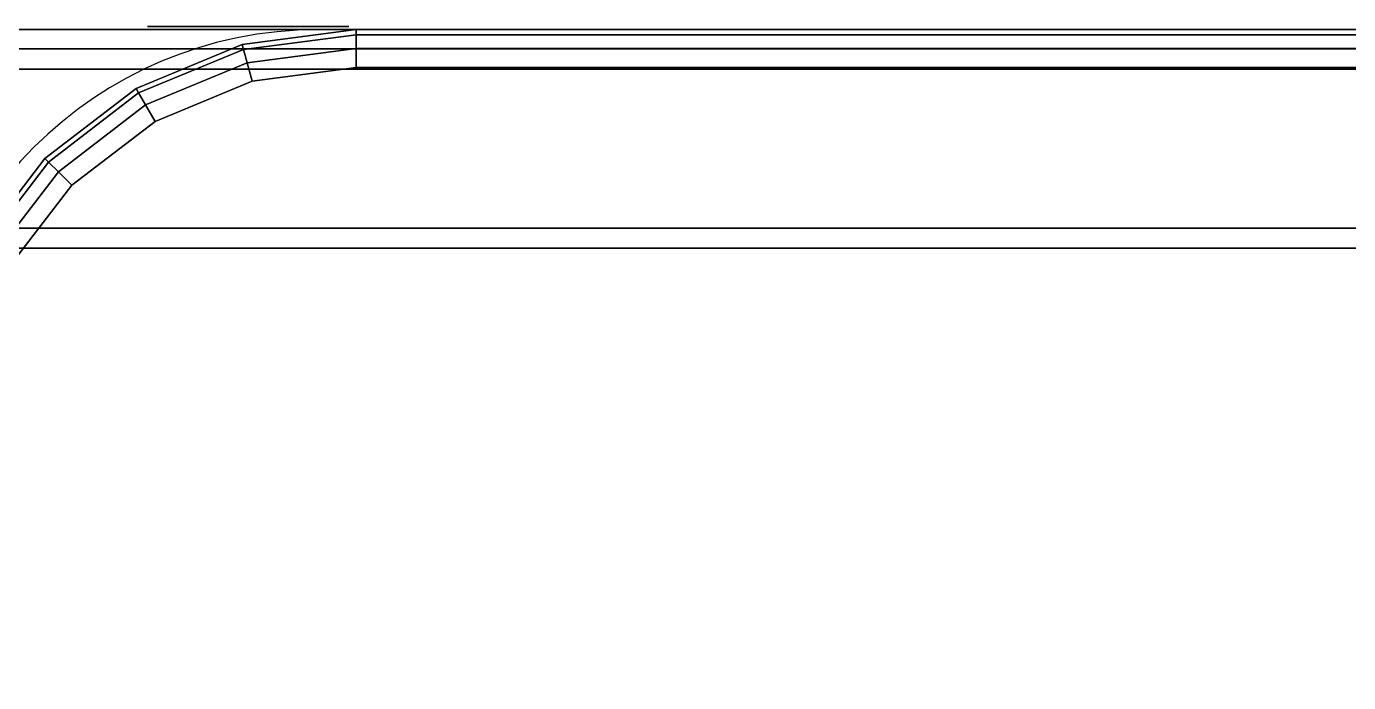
# Model space of a CAD drawing. Extents: x -170 to 1783, y -20 to 1205.
# Drawn here: x 480.585 to 484.696, y 308.605 to 310.646 of the extents above; entities that cross this region are included whole.
import ezdxf

# ---------------------------------------------------------------- set-up
doc = ezdxf.new("R2010")
doc.units = 0
doc.header["$LTSCALE"] = 96
doc.header["$MEASUREMENT"] = 0
for name, color, linetype in [('A-FURN-3-WKSF-TOP', 7, 'Continuous'), ('A-FURN-3-WKSF-TRIM', 7, 'Continuous'), ('A-FURN-P-WKSF', 7, 'Continuous'), ('AFUPD-3-CSPT_3D', 7, 'Continuous'), ('AFUPD-3-RVBK_3D', 7, 'Continuous'), ('AFUPD-P', 7, 'Continuous'), ('MAIN_STORAGE', 7, 'Continuous'), ('MAIN_WKSURF', 7, 'Continuous')]:
    doc.layers.add(name, color=color, linetype=linetype)

# ---------------------------------------------------------------- blocks, each defined once
blk = doc.blocks.new('EC-WS-424-T')
at = {"layer": 'A-FURN-3-WKSF-TOP', "color": 60, "linetype": 'Continuous'}
for points, invisible_edges in [([(46.632, -0.118, 29), (46.632, -23.882, 29), (1.368, -23.882, 29), (1.368, -0.118, 29)], 5), ([(1.368, -0.118, 27.75), (1.368, -23.882, 27.75), (46.632, -23.882, 27.75), (46.632, -0.118, 27.75)], 5), ([(46.632, -23.882, 29), (46.632, -0.118, 29), (46.9555, -0.1606, 29), (46.9555, -23.8394, 29)], 5), ([(46.632, -23.882, 27.75), (46.9555, -23.8394, 27.75), (46.9555, -0.1606, 27.75), (46.632, -0.118, 27.75)], 10), ([(46.9555, -23.8394, 29), (46.9555, -0.1606, 29), (47.257, -0.2855, 29), (47.257, -23.7145, 29)], 5), ([(46.9555, -23.8394, 27.75), (47.257, -23.7145, 27.75), (47.257, -0.2855, 27.75), (46.9555, -0.1606, 27.75)], 10), ([(47.257, -23.7145, 29), (47.257, -0.2855, 29), (47.5159, -0.4841, 29), (47.5159, -23.5159, 29)], 5), ([(47.257, -23.7145, 27.75), (47.5159, -23.5159, 27.75), (47.5159, -0.4841, 27.75), (47.257, -0.2855, 27.75)], 10), ([(47.5159, -23.5159, 29), (47.5159, -0.4841, 29), (47.7145, -0.743, 29), (47.7145, -23.257, 29)], 5), ([(47.5159, -23.5159, 27.75), (47.7145, -23.257, 27.75), (47.7145, -0.743, 27.75), (47.5159, -0.4841, 27.75)], 10)]:
    blk.add_3dface(points, dxfattribs=dict(at, invisible_edges=invisible_edges))
at = {"layer": 'A-FURN-3-WKSF-TRIM', "color": 40, "linetype": 'Continuous'}
for points in [[(47.7145, -23.257, 29), (47.7656, -23.2865, 28.9842), (47.5576, -23.5576, 28.9842), (47.5159, -23.5159, 29)], [(47.7656, -23.2865, 27.7658), (47.7145, -23.257, 27.75), (47.5159, -23.5159, 27.75), (47.5576, -23.5576, 27.7658)], [(47.7656, -23.2865, 28.9842), (47.803, -23.3081, 28.941), (47.5881, -23.5881, 28.941), (47.5576, -23.5576, 28.9842)], [(47.803, -23.3081, 27.809), (47.7656, -23.2865, 27.7658), (47.5576, -23.5576, 27.7658), (47.5881, -23.5881, 27.809)], [(47.803, -23.3081, 28.941), (47.8167, -23.316, 28.882), (47.5993, -23.5993, 28.882), (47.5881, -23.5881, 28.941)], [(47.8167, -23.316, 27.868), (47.803, -23.3081, 27.809), (47.5881, -23.5881, 27.809), (47.5993, -23.5993, 27.868)], [(47.8167, -23.316, 28.882), (47.8167, -23.316, 27.868), (47.5993, -23.5993, 27.868), (47.5993, -23.5993, 28.882)], [(47.5159, -23.5159, 29), (47.5576, -23.5576, 28.9842), (47.2865, -23.7656, 28.9842), (47.257, -23.7145, 29)], [(47.5576, -23.5576, 27.7658), (47.5159, -23.5159, 27.75), (47.257, -23.7145, 27.75), (47.2865, -23.7656, 27.7658)], [(47.5576, -23.5576, 28.9842), (47.5881, -23.5881, 28.941), (47.3081, -23.803, 28.941), (47.2865, -23.7656, 28.9842)], [(47.5881, -23.5881, 27.809), (47.5576, -23.5576, 27.7658), (47.2865, -23.7656, 27.7658), (47.3081, -23.803, 27.809)], [(47.5881, -23.5881, 28.941), (47.5993, -23.5993, 28.882), (47.316, -23.8167, 28.882), (47.3081, -23.803, 28.941)], [(47.5993, -23.5993, 27.868), (47.5881, -23.5881, 27.809), (47.3081, -23.803, 27.809), (47.316, -23.8167, 27.868)], [(47.5993, -23.5993, 28.882), (47.5993, -23.5993, 27.868), (47.316, -23.8167, 27.868), (47.316, -23.8167, 28.882)], [(47.257, -23.7145, 29), (47.2865, -23.7656, 28.9842), (46.9708, -23.8964, 28.9842), (46.9555, -23.8394, 29)], [(47.2865, -23.7656, 27.7658), (47.257, -23.7145, 27.75), (46.9555, -23.8394, 27.75), (46.9708, -23.8964, 27.7658)], [(47.2865, -23.7656, 28.9842), (47.3081, -23.803, 28.941), (46.982, -23.9381, 28.941), (46.9708, -23.8964, 28.9842)], [(47.3081, -23.803, 27.809), (47.2865, -23.7656, 27.7658), (46.9708, -23.8964, 27.7658), (46.982, -23.9381, 27.809)], [(46.9555, -23.8394, 29), (46.9708, -23.8964, 28.9842), (46.632, -23.941, 28.9842), (46.632, -23.882, 29)], [(46.9708, -23.8964, 27.7658), (46.9555, -23.8394, 27.75), (46.632, -23.882, 27.75), (46.632, -23.941, 27.7658)], [(47.3081, -23.803, 28.941), (47.316, -23.8167, 28.882), (46.9861, -23.9534, 28.882), (46.982, -23.9381, 28.941)], [(47.316, -23.8167, 27.868), (47.3081, -23.803, 27.809), (46.982, -23.9381, 27.809), (46.9861, -23.9534, 27.868)], [(47.316, -23.8167, 28.882), (47.316, -23.8167, 27.868), (46.9861, -23.9534, 27.868), (46.9861, -23.9534, 28.882)], [(46.632, -23.882, 29), (46.632, -23.941, 28.9842), (1.368, -23.941, 28.9842), (1.368, -23.882, 29)], [(46.632, -23.941, 27.7658), (46.632, -23.882, 27.75), (1.368, -23.882, 27.75), (1.368, -23.941, 27.7658)], [(46.9708, -23.8964, 28.9842), (46.982, -23.9381, 28.941), (46.632, -23.9842, 28.941), (46.632, -23.941, 28.9842)], [(46.982, -23.9381, 27.809), (46.9708, -23.8964, 27.7658), (46.632, -23.941, 27.7658), (46.632, -23.9842, 27.809)], [(46.632, -23.941, 28.9842), (46.632, -23.9842, 28.941), (1.368, -23.9842, 28.941), (1.368, -23.941, 28.9842)], [(46.632, -23.9842, 27.809), (46.632, -23.941, 27.7658), (1.368, -23.941, 27.7658), (1.368, -23.9842, 27.809)], [(46.982, -23.9381, 28.941), (46.9861, -23.9534, 28.882), (46.632, -24, 28.882), (46.632, -23.9842, 28.941)], [(46.9861, -23.9534, 27.868), (46.982, -23.9381, 27.809), (46.632, -23.9842, 27.809), (46.632, -24, 27.868)], [(46.9861, -23.9534, 28.882), (46.9861, -23.9534, 27.868), (46.632, -24, 27.868), (46.632, -24, 28.882)], [(46.632, -23.9842, 28.941), (46.632, -24, 28.882), (1.368, -24, 28.882), (1.368, -23.9842, 28.941)], [(46.632, -24, 27.868), (46.632, -23.9842, 27.809), (1.368, -23.9842, 27.809), (1.368, -24, 27.868)], [(46.632, -24, 28.882), (46.632, -24, 27.868), (1.368, -24, 27.868), (1.368, -24, 28.882)]]:
    blk.add_3dface(points, dxfattribs=at)
at = {"layer": 'A-FURN-P-WKSF', "color": 7, "linetype": 'Continuous'}
blk.add_line((1.25, -24), (46.75, -24), dxfattribs=at)
blk.add_arc((46.75, -22.75), 1.25, 270, 360, dxfattribs=at)
blk = doc.blocks.new('EC-HP-1212-FPED')
at = {"layer": 'AFUPD-3-CSPT_3D', "color": 60, "linetype": 'Continuous'}
for points, invisible_edges in [([(0, 21.875, 27.75), (0, 0.68, 27.75), (15.25, 0.68, 27.75), (15.25, 21.875, 27.75)], 2), ([(0.0325, 0.68), (0.0325, 0.68, 2.955), (15.2175, 0.68, 2.955), (15.2175, 0.68)], 7)]:
    blk.add_3dface(points, dxfattribs=dict(at, invisible_edges=invisible_edges))
for points in [[(15.25, 0.68, 27.75), (0, 0.68, 27.75), (0, 0, 27.75), (15.25, 0, 27.75)], [(15.25, 0.68), (15.25, 0.68, 2.73), (0, 0.68, 2.73), (0, 0.68)], [(0, 0.68, 2.73), (15.25, 0.68, 2.73), (15.25, 0.68, 27.75), (0, 0.68, 27.75)], [(15.2175, 0.06, 14.525), (15.2175, 0.68, 14.525), (0.0325, 0.68, 14.525), (0.0325, 0.06, 14.525)], [(0.0325, 0.06, 2.73), (0.0325, 0.68, 2.73), (15.2175, 0.68, 2.73), (15.2175, 0.06, 2.73)], [(0.0325, 0.68, 14.0875), (15.2175, 0.68, 14.0875), (15.2175, 0.68, 2.73), (0.0325, 0.68, 2.73)], [(15.2175, 0.06, 26.025), (15.2175, 0.68, 26.025), (0.0325, 0.68, 26.025), (0.0325, 0.06, 26.025)], [(0.0325, 0.06, 14.65), (0.0325, 0.68, 14.65), (15.2175, 0.68, 14.65), (15.2175, 0.06, 14.65)], [(0.0325, 0.68, 25.5875), (15.2175, 0.68, 25.5875), (15.2175, 0.68, 14.65), (0.0325, 0.68, 14.65)], [(0.0325, 0.6175, 14.0875), (0.0325, 0.06, 13.4625), (15.2175, 0.06, 13.4625), (15.2175, 0.6175, 14.0875)], [(0.0325, 0.6175, 14.0875), (15.2175, 0.6175, 14.0875), (15.2175, 0.6175, 14.4625), (0.0325, 0.6175, 14.4625)], [(15.2175, 0.6175, 14.4625), (15.2175, 0.1225, 14.4625), (0.0325, 0.1225, 14.4625), (0.0325, 0.6175, 14.4625)], [(0.0325, 0.6175, 25.5875), (0.0325, 0.06, 24.9625), (15.2175, 0.06, 24.9625), (15.2175, 0.6175, 25.5875)], [(15.2175, 0.6175, 25.9625), (15.2175, 0.1225, 25.9625), (0.0325, 0.1225, 25.9625), (0.0325, 0.6175, 25.9625)], [(0.0325, 0.6175, 25.5875), (15.2175, 0.6175, 25.5875), (15.2175, 0.6175, 25.9625), (0.0325, 0.6175, 25.9625)], [(0.0325, 0.06, 14.275), (0.0325, 0.1225, 14.275), (15.2175, 0.1225, 14.275), (15.2175, 0.06, 14.275)], [(0.0325, 0.06, 25.775), (0.0325, 0.1225, 25.775), (15.2175, 0.1225, 25.775), (15.2175, 0.06, 25.775)], [(15.2175, 0.06, 14.275), (15.2175, 0.06, 14.525), (0.0325, 0.06, 14.525), (0.0325, 0.06, 14.275)], [(0.0325, 0.06, 13.4625), (0.0325, 0.06, 2.73), (15.2175, 0.06, 2.73), (15.2175, 0.06, 13.4625)], [(15.2175, 0.06, 25.775), (15.2175, 0.06, 26.025), (0.0325, 0.06, 26.025), (0.0325, 0.06, 25.775)], [(0.0325, 0.06, 24.9625), (0.0325, 0.06, 14.65), (15.2175, 0.06, 14.65), (15.2175, 0.06, 24.9625)], [(0, 0, 27.75), (0, 0, 26.15), (15.25, 0, 26.15), (15.25, 0, 27.75)]]:
    blk.add_3dface(points, dxfattribs=at)
at = {"layer": 'AFUPD-3-RVBK_3D', "color": 60, "linetype": 'Continuous'}
for points, invisible_edges in [([(0, 0.68, 27.75), (15.25, 0.68, 27.75), (15.25, 0.68, 2.73), (0, 0.68, 2.73)], 1), ([(14.2175, -0.01, 26.9493), (13.911, -0.01, 27.0103), (13.905, -0.01, 26.9493), (13.911, -0.01, 26.8883)], 9), ([(14.2175, -0.01, 26.9493), (13.911, -0.01, 26.8883), (13.9288, -0.01, 26.8297), (13.9577, -0.01, 26.7757)], 9), ([(14.2175, -0.01, 26.9493), (13.9577, -0.01, 27.1229), (13.9288, -0.01, 27.0689), (13.911, -0.01, 27.0103)], 9), ([(14.2175, -0.01, 26.9493), (13.9577, -0.01, 26.7757), (13.9965, -0.01, 26.7283), (14.0439, -0.01, 26.6895)], 9), ([(14.2175, -0.01, 26.9493), (14.0439, -0.01, 27.2091), (13.9965, -0.01, 27.1703), (13.9577, -0.01, 27.1229)], 9), ([(14.2175, -0.01, 26.9493), (14.0439, -0.01, 26.6895), (14.0979, -0.01, 26.6606), (14.1565, -0.01, 26.6428)], 9), ([(14.2175, -0.01, 26.9493), (14.1565, -0.01, 27.2558), (14.0979, -0.01, 27.238), (14.0439, -0.01, 27.2091)], 9), ([(14.2175, -0.01, 26.9493), (14.1565, -0.01, 26.6428), (14.2175, -0.01, 26.6368), (14.2785, -0.01, 26.6428)], 9), ([(14.2175, -0.01, 26.9493), (14.2785, -0.01, 27.2558), (14.2175, -0.01, 27.2618), (14.1565, -0.01, 27.2558)], 9), ([(14.2175, -0.01, 26.9493), (14.524, -0.01, 26.8883), (14.53, -0.01, 26.9493), (14.524, -0.01, 27.0103)], 9), ([(14.2175, -0.01, 26.9493), (14.4773, -0.01, 26.7757), (14.5062, -0.01, 26.8297), (14.524, -0.01, 26.8883)], 9), ([(14.2175, -0.01, 26.9493), (14.3911, -0.01, 26.6895), (14.4385, -0.01, 26.7283), (14.4773, -0.01, 26.7757)], 9), ([(14.2175, -0.01, 26.9493), (14.2785, -0.01, 26.6428), (14.3371, -0.01, 26.6606), (14.3911, -0.01, 26.6895)], 9), ([(14.2175, -0.01, 26.9493), (14.524, -0.01, 27.0103), (14.5062, -0.01, 27.0689), (14.4773, -0.01, 27.1229)], 9), ([(14.2175, -0.01, 26.9493), (14.4773, -0.01, 27.1229), (14.4385, -0.01, 27.1703), (14.3911, -0.01, 27.2091)], 9), ([(14.2175, -0.01, 26.9493), (14.3911, -0.01, 27.2091), (14.3371, -0.01, 27.238), (14.2785, -0.01, 27.2558)], 9)]:
    blk.add_3dface(points, dxfattribs=dict(at, invisible_edges=invisible_edges))
for points in [[(0.0325, 0.68, 26.15), (15.2175, 0.68, 26.15), (15.2175, 0.68, 26.025), (0.0325, 0.68, 26.025)], [(0.0325, 0.68, 14.65), (15.2175, 0.68, 14.65), (15.2175, 0.68, 14.525), (0.0325, 0.68, 14.525)]]:
    blk.add_3dface(points, dxfattribs=at)
at = {"layer": 'AFUPD-P', "color": 60, "linetype": 'Continuous'}
blk.add_line((0, 0), (15.25, 0), dxfattribs=at)
blk.add_line((0, 0), (15.25, 0), dxfattribs=at)

msp = doc.modelspace()

# ---------------------------------------------------------------- block references
at = {"layer": 'MAIN_STORAGE', "color": 47, "linetype": 'Continuous', "rotation": 180}
msp.add_blockref('EC-HP-1212-FPED', (495.49146, 310.63599), dxfattribs=at)
at = {"layer": 'MAIN_WKSURF', "color": 47, "linetype": 'Continuous', "rotation": 180}
msp.add_blockref('EC-WS-424-T', (528.24146, 286.63599), dxfattribs=at)

doc.saveas('drawing.dxf')
